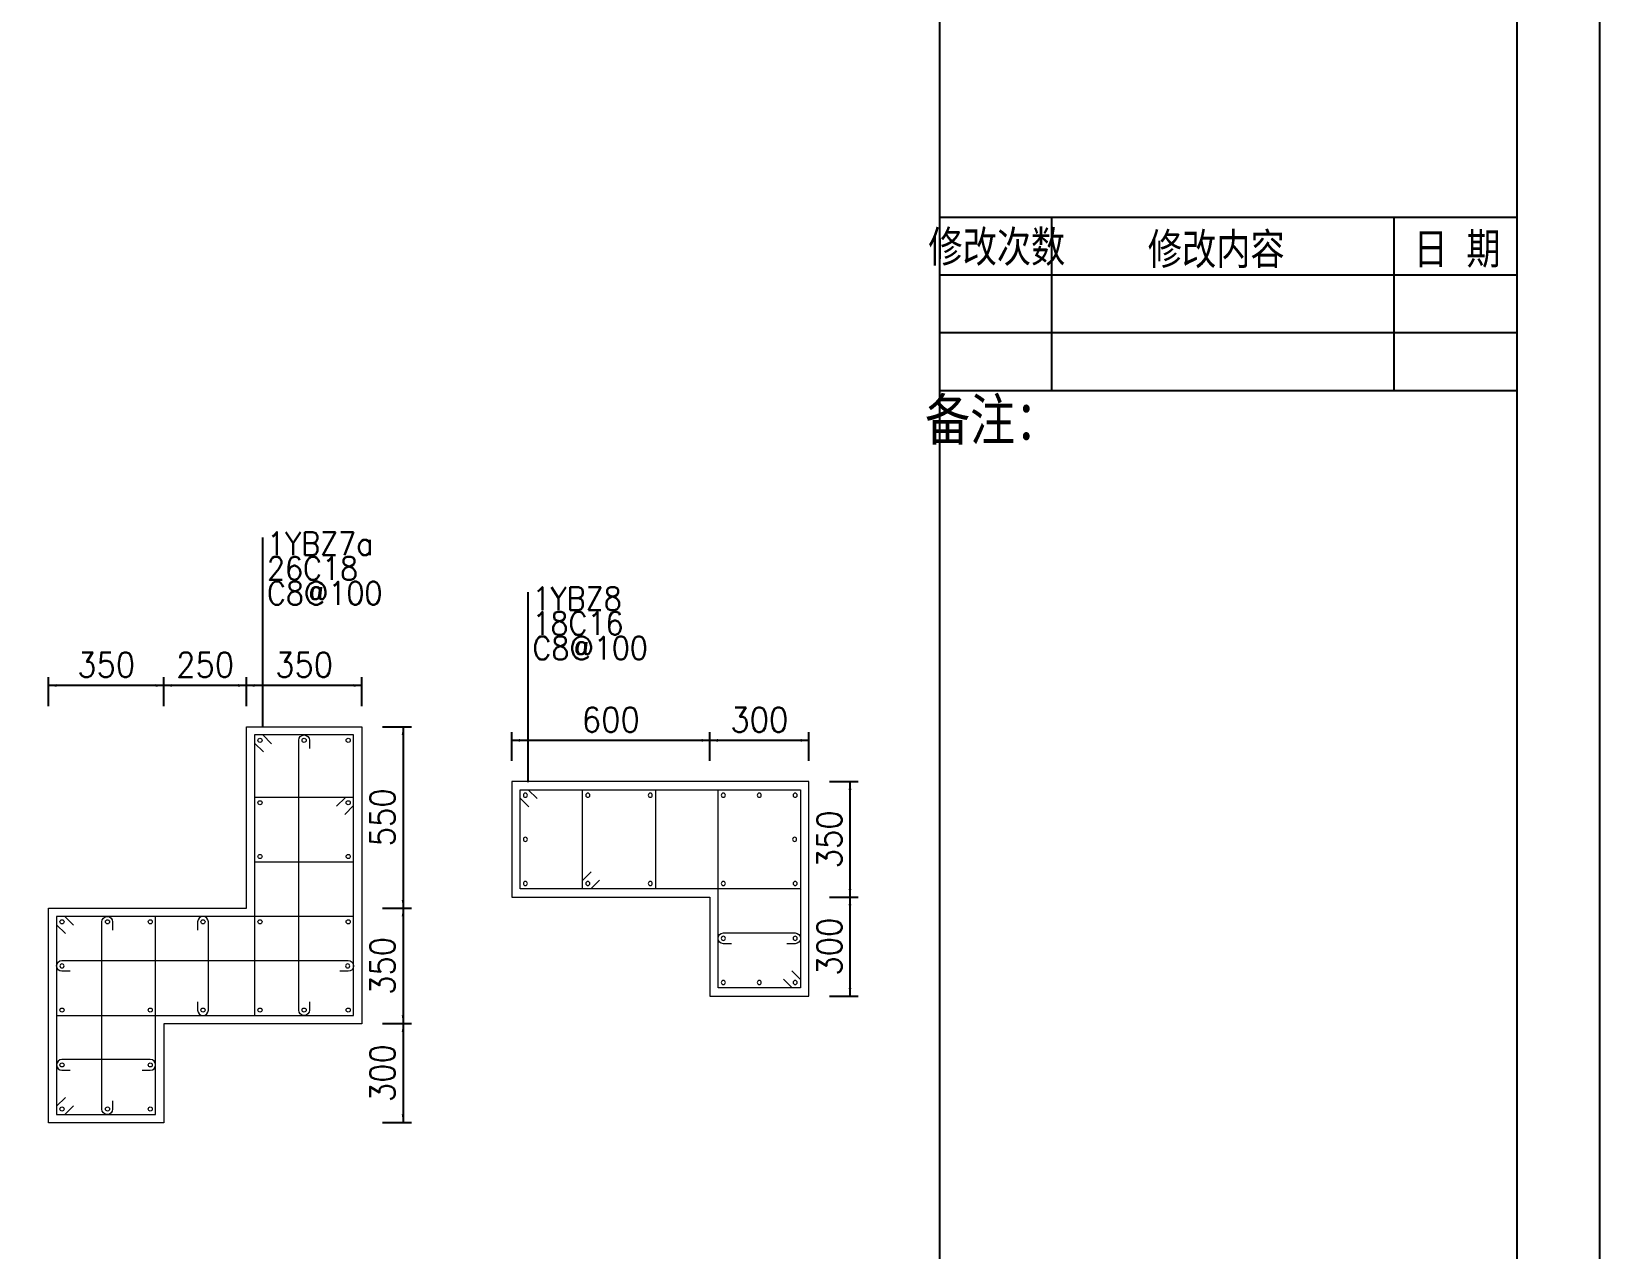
# Model space of a CAD drawing. Extents: x 292423 to 377252, y 106557 to 361882.
# Drawn here: x 357510 to 376523, y 331499 to 346267 of the extents above; entities that cross this region are included whole.
import ezdxf
from ezdxf.enums import TextEntityAlignment as Align

# ---------------------------------------------------------------- set-up
doc = ezdxf.new("R2010")
doc.units = 0
doc.header["$LTSCALE"] = 1000
for name, color, linetype in [('1508', 2, 'Continuous'), ('PUB_TITLE', 4, 'Continuous'), ('tk', 7, 'Continuous'), ('Y阴影', 254, 'Continuous')]:
    doc.layers.add(name, color=color, linetype=linetype)
for name, color, linetype, lineweight in [('REIN', 6, 'Continuous', 18), ('Z-柱大样外框', 7, 'ByLayer', 18), ('Z-详图标注', 3, 'Continuous', 18)]:
    doc.layers.add(name, color=color, linetype=linetype, lineweight=lineweight)
doc.styles.add('hztxt2', font='hztxt2')
doc.styles.get("Standard").update_dxf_attribs({"font": 'standard'})
doc.dimstyles.get("Standard").update_dxf_attribs({"dimtxt": 300, "dimasz": 100, "dimexe": 100, "dimexo": 250, "dimgap": 100, "dimtad": 0, "dimtoh": 1, "dimdec": 0, "dimlfac": 0.25, "dimdsep": 46, "dimcen": 0.09, "dimclrt": 7, "dimadec": 0, "dimazin": 0, "dimtfac": 1, "dimtdec": 4, "dimtofl": 0, "dimtmove": 0, "dimatfit": 3, "dimfxl": 1, "dimtolj": 1, "dimtzin": 0, "dimarcsym": 0})

# ---------------------------------------------------------------- blocks, each defined once
blk = doc.blocks.new('*D28')
at = {"layer": 'Z-详图标注', "color": 0, "linetype": 'ByBlock', "lineweight": -2}
for p, q in [((367185, 335772), (367535, 335772)), ((367435, 334572), (367435, 335772)), ((367185, 334572), (367535, 334572))]:
    blk.add_line(p, q, dxfattribs=at)
for points in [[(367435, 335772), (367451, 335672), (367418, 335672)], [(367435, 334572), (367418, 334672), (367451, 334672)]]:
    blk.add_solid(points, dxfattribs=at)
at = {"layer": 'Z-详图标注', "color": 7, "linetype": 'Continuous', "lineweight": -2, "insert": (367185, 335172), "char_height": 300, "width": 566.67, "attachment_point": 5, "rotation": 90}
blk.add_mtext('300', dxfattribs=at)
blk = doc.blocks.new('*D81')
at = {"layer": 'Z-详图标注', "color": 0, "linetype": 'ByBlock', "lineweight": -2}
for p, q in [((367185, 337172), (367535, 337172)), ((367435, 335772), (367435, 337172)), ((367185, 335772), (367535, 335772))]:
    blk.add_line(p, q, dxfattribs=at)
for points in [[(367435, 337172), (367451, 337072), (367418, 337072)], [(367435, 335772), (367418, 335872), (367451, 335872)]]:
    blk.add_solid(points, dxfattribs=at)
at = {"layer": 'Z-详图标注', "color": 7, "linetype": 'Continuous', "lineweight": -2, "insert": (367185, 336472), "char_height": 300, "width": 566.67, "attachment_point": 5, "rotation": 90}
blk.add_mtext('350', dxfattribs=at)
blk = doc.blocks.new('*D580')
at = {"layer": 'Z-详图标注', "color": 0, "linetype": 'ByBlock', "lineweight": -2}
for p, q in [((365735, 337422), (365735, 337772)), ((366935, 337672), (365735, 337672)), ((366935, 337422), (366935, 337772))]:
    blk.add_line(p, q, dxfattribs=at)
for points in [[(365735, 337672), (365835, 337689), (365835, 337655)], [(366935, 337672), (366835, 337655), (366835, 337689)]]:
    blk.add_solid(points, dxfattribs=at)
at = {"layer": 'Z-详图标注', "color": 7, "linetype": 'Continuous', "lineweight": -2, "insert": (366335, 337922), "char_height": 300, "width": 566.67, "attachment_point": 5}
blk.add_mtext('300', dxfattribs=at)
blk = doc.blocks.new('*D186')
at = {"layer": 'Z-详图标注', "color": 0, "linetype": 'ByBlock', "lineweight": -2}
for p, q in [((363335, 337422), (363335, 337772)), ((365735, 337672), (363335, 337672)), ((365735, 337422), (365735, 337772))]:
    blk.add_line(p, q, dxfattribs=at)
for points in [[(363335, 337672), (363435, 337689), (363435, 337655)], [(365735, 337672), (365635, 337655), (365635, 337689)]]:
    blk.add_solid(points, dxfattribs=at)
at = {"layer": 'Z-详图标注', "color": 7, "linetype": 'Continuous', "lineweight": -2, "insert": (364535, 337922), "char_height": 300, "width": 556.67, "attachment_point": 5}
blk.add_mtext('600', dxfattribs=at)
blk = doc.blocks.new('*D192')
at = {"layer": 'Z-详图标注', "color": 0, "linetype": 'ByBlock', "lineweight": -2}
for p, q in [((360117, 338088), (360117, 338438)), ((361517, 338088), (361517, 338438)), ((361517, 338338), (360117, 338338))]:
    blk.add_line(p, q, dxfattribs=at)
for points in [[(360117, 338338), (360217, 338354), (360217, 338321)], [(361517, 338338), (361417, 338321), (361417, 338354)]]:
    blk.add_solid(points, dxfattribs=at)
at = {"layer": 'Z-详图标注', "color": 7, "linetype": 'Continuous', "lineweight": -2, "insert": (360817, 338588), "char_height": 300, "width": 566.67, "attachment_point": 5}
blk.add_mtext('350', dxfattribs=at)
blk = doc.blocks.new('*D685')
at = {"layer": 'Z-详图标注', "color": 0, "linetype": 'ByBlock', "lineweight": -2}
for p, q in [((359117, 338088), (359117, 338438)), ((360117, 338088), (360117, 338438)), ((360117, 338338), (359117, 338338))]:
    blk.add_line(p, q, dxfattribs=at)
for points in [[(359117, 338338), (359217, 338354), (359217, 338321)], [(360117, 338338), (360017, 338321), (360017, 338354)]]:
    blk.add_solid(points, dxfattribs=at)
at = {"layer": 'Z-详图标注', "color": 7, "linetype": 'Continuous', "lineweight": -2, "insert": (359617, 338588), "char_height": 300, "width": 566.67, "attachment_point": 5}
blk.add_mtext('250', dxfattribs=at)
blk = doc.blocks.new('*D740')
at = {"layer": 'Z-详图标注', "color": 0, "linetype": 'ByBlock', "lineweight": -2}
for p, q in [((357717, 338088), (357717, 338438)), ((359117, 338088), (359117, 338438)), ((359117, 338338), (357717, 338338))]:
    blk.add_line(p, q, dxfattribs=at)
for points in [[(357717, 338338), (357817, 338354), (357817, 338321)], [(359117, 338338), (359017, 338321), (359017, 338354)]]:
    blk.add_solid(points, dxfattribs=at)
at = {"layer": 'Z-详图标注', "color": 7, "linetype": 'Continuous', "lineweight": -2, "insert": (358417, 338588), "char_height": 300, "width": 566.67, "attachment_point": 5}
blk.add_mtext('350', dxfattribs=at)
blk = doc.blocks.new('*D353')
at = {"layer": 'Z-详图标注', "color": 0, "linetype": 'ByBlock', "lineweight": -2}
for p, q in [((361767, 337838), (362117, 337838)), ((362017, 337838), (362017, 335638)), ((361767, 335638), (362117, 335638))]:
    blk.add_line(p, q, dxfattribs=at)
for points in [[(362017, 337838), (362033, 337738), (362000, 337738)], [(362017, 335638), (362000, 335738), (362033, 335738)]]:
    blk.add_solid(points, dxfattribs=at)
at = {"layer": 'Z-详图标注', "color": 7, "linetype": 'Continuous', "lineweight": -2, "insert": (361767, 336738), "char_height": 300, "width": 566.67, "attachment_point": 5, "rotation": 90}
blk.add_mtext('550', dxfattribs=at)
blk = doc.blocks.new('*D834')
at = {"layer": 'Z-详图标注', "color": 0, "linetype": 'ByBlock', "lineweight": -2}
for p, q in [((361767, 335638), (362117, 335638)), ((362017, 335638), (362017, 334238)), ((361767, 334238), (362117, 334238))]:
    blk.add_line(p, q, dxfattribs=at)
for points in [[(362017, 335638), (362033, 335538), (362000, 335538)], [(362017, 334238), (362000, 334338), (362033, 334338)]]:
    blk.add_solid(points, dxfattribs=at)
at = {"layer": 'Z-详图标注', "color": 7, "linetype": 'Continuous', "lineweight": -2, "insert": (361767, 334938), "char_height": 300, "width": 566.67, "attachment_point": 5, "rotation": 90}
blk.add_mtext('350', dxfattribs=at)
blk = doc.blocks.new('*D446')
at = {"layer": 'Z-详图标注', "color": 0, "linetype": 'ByBlock', "lineweight": -2}
for p, q in [((361767, 334238), (362117, 334238)), ((362017, 334238), (362017, 333038)), ((361767, 333038), (362117, 333038))]:
    blk.add_line(p, q, dxfattribs=at)
for points in [[(362017, 334238), (362033, 334138), (362000, 334138)], [(362017, 333038), (362000, 333138), (362033, 333138)]]:
    blk.add_solid(points, dxfattribs=at)
at = {"layer": 'Z-详图标注', "color": 7, "linetype": 'Continuous', "lineweight": -2, "insert": (361767, 333638), "char_height": 300, "width": 566.67, "attachment_point": 5, "rotation": 90}
blk.add_mtext('300', dxfattribs=at)
blk = doc.blocks.new('A1tk')
at = {"layer": 'PUB_TITLE'}
for p, q in [((76100, 41532), (83100, 41532)), ((77453, 41532), (77453, 39432)), ((81606, 41532), (81606, 39432)), ((76100, 40832), (83100, 40832)), ((76100, 40132), (83100, 40132)), ((76100, 39432), (83100, 39432))]:
    blk.add_line(p, q, dxfattribs=at)
at = {"layer": 'tk'}
blk.add_line((76100, 1000), (76100, 58400), dxfattribs=at)
at = {"layer": 'tk', "color": 5}
blk.add_lwpolyline([(0, 0), (0, 59400), (84100, 59400), (84100, 0)], close=True, dxfattribs=at)
at = {"layer": 'tk'}
blk.add_lwpolyline([(2500, 1000), (83100, 1000), (83100, 58400), (2500, 58400)], close=True, dxfattribs=at)
at = {"layer": 'PUB_TITLE', "style": 'hztxt2', "width": 0.8}
for s, height, p in [('修改次数', 380, (76792, 41181)), ('修改内容', 380, (79452, 41154)), ('日  期', 380, (82372, 41154)), ('备注：', 500, (76740, 39089))]:
    blk.add_text(s, height=height, dxfattribs=at).set_placement(p, align=Align.MIDDLE)

msp = doc.modelspace()

# ---------------------------------------------------------------- linework, layer by layer
at = {"layer": 'REIN', "color": 6}
for points in [[(360422.6, 337631.6), (360316.5, 337737.6), (360216.5, 337737.6), (360216.5, 334337.6), (361416.5, 334337.6), (361416.5, 337737.6), (360216.5, 337737.6), (360216.5, 337637.6), (360322.6, 337531.6)], [(361310.5, 336774.9), (361416.5, 336881), (361416.5, 336981), (360216.5, 336981), (360216.5, 336198.9), (361416.5, 336198.9), (361416.5, 336981), (361316.5, 336981), (361210.5, 336874.9)], [(363540.7, 336866), (363434.7, 336972), (363434.7, 337072), (366834.7, 337072), (366834.7, 335872), (363434.7, 335872), (363434.7, 337072), (363534.7, 337072), (363640.7, 336966)], [(364397.4, 335978.1), (364291.3, 335872), (364191.3, 335872), (364191.3, 337072), (365078, 337072), (365078, 335872), (364191.3, 335872), (364191.3, 335972), (364297.4, 336078.1)], [(366728.6, 334878.1), (366834.7, 334772), (366834.7, 334672), (365834.7, 334672), (365834.7, 337072), (366834.7, 337072), (366834.7, 334672), (366734.7, 334672), (366628.6, 334778.1)], [(358022.6, 335431.6), (357916.5, 335537.6), (357816.5, 335537.6), (357816.5, 334337.6), (361416.5, 334337.6), (361416.5, 335537.6), (357816.5, 335537.6), (357816.5, 335437.6), (357922.6, 335331.6)], [(357922.6, 333343.7), (357816.5, 333237.6), (357816.5, 333137.6), (359016.5, 333137.6), (359016.5, 335537.6), (357816.5, 335537.6), (357816.5, 333137.6), (357916.5, 333137.6), (358022.6, 333243.7)]]:
    msp.add_lwpolyline(points, dxfattribs=at)
for points in [[(360306.5, 337672.6, -1), (360256.5, 337672.6, -1)], [(360841.6, 337672.6, -1), (360791.6, 337672.6, -1)], [(361376.5, 337672.6, -1), (361326.5, 337672.6, -1)], [(360306.5, 336916, -1), (360256.5, 336916, -1)], [(361376.5, 336916, -1), (361326.5, 336916, -1)], [(363474.7, 337007, 1), (363524.7, 337007, 1)], [(364231.3, 337007, 1), (364281.3, 337007, 1)], [(364988, 337007, 1), (365038, 337007, 1)], [(365874.7, 337007, 1), (365924.7, 337007, 1)], [(366309.7, 337007, 1), (366359.7, 337007, 1)], [(366744.7, 337007, 1), (366794.7, 337007, 1)], [(363474.7, 336472, 1), (363524.7, 336472, 1)], [(366737.9, 336472, 1), (366787.9, 336472, 1)], [(360306.5, 336263.9, -1), (360256.5, 336263.9, -1)], [(361376.5, 336263.9, -1), (361326.5, 336263.9, -1)], [(363474.7, 335937, 1), (363524.7, 335937, 1)], [(364231.3, 335937, 1), (364281.3, 335937, 1)], [(364988, 335937, 1), (365038, 335937, 1)], [(365874.7, 335937, 1), (365924.7, 335937, 1)], [(366744.7, 335937, 1), (366794.7, 335937, 1)], [(357906.5, 335472.6, -1), (357856.5, 335472.6, -1)], [(358458.6, 335472.6, -1), (358408.6, 335472.6, -1)], [(358976.5, 335472.6, -1), (358926.5, 335472.6, -1)], [(359615.7, 335472.6, -1), (359565.7, 335472.6, -1)], [(360306.5, 335472.6, -1), (360256.5, 335472.6, -1)], [(361376.5, 335472.6, -1), (361326.5, 335472.6, -1)], [(365874.7, 335272, 1), (365924.7, 335272, 1)], [(366744.7, 335272, 1), (366794.7, 335272, 1)], [(357856.5, 334937.6, 1), (357906.5, 334937.6, 1)], [(361319.7, 334937.6, 1), (361369.7, 334937.6, 1)], [(365874.7, 334737, 1), (365924.7, 334737, 1)], [(366309.7, 334737, 1), (366359.7, 334737, 1)], [(366744.7, 334737, 1), (366794.7, 334737, 1)], [(357906.5, 334402.6, -1), (357856.5, 334402.6, -1)], [(358976.5, 334402.6, -1), (358926.5, 334402.6, -1)], [(359615.7, 334402.6, -1), (359565.7, 334402.6, -1)], [(360306.5, 334402.6, -1), (360256.5, 334402.6, -1)], [(360841.6, 334402.6, -1), (360791.6, 334402.6, -1)], [(361376.5, 334402.6, -1), (361326.5, 334402.6, -1)], [(357906.5, 333737.6, -1), (357856.5, 333737.6, -1)], [(358976.5, 333737.6, -1), (358926.5, 333737.6, -1)], [(357906.5, 333202.6, -1), (357856.5, 333202.6, -1)], [(358458.6, 333202.6, -1), (358408.6, 333202.6, -1)], [(358976.5, 333202.6, -1), (358926.5, 333202.6, -1)]]:
    msp.add_lwpolyline(points, format="xyb", close=True, dxfattribs=at)
for points in [[(360881.5, 334502.6), (360881.5, 334402.6, -1), (360751.5, 334402.6), (360751.5, 337672.6, -1), (360881.5, 337672.6), (360881.5, 337572.6)], [(358495.2, 333302.6), (358495.2, 333202.6, -1), (358365.2, 333202.6), (358365.2, 335472.6, -1), (358495.2, 335472.6), (358495.2, 335372.6)], [(359525.7, 334502.6), (359525.7, 334402.6, 1), (359655.7, 334402.6), (359655.7, 335472.6, 1), (359525.7, 335472.6), (359525.7, 335372.6)], [(365999.7, 335207), (365899.7, 335207, -1), (365899.7, 335337), (366769.7, 335337, -1), (366769.7, 335207), (366669.7, 335207)], [(357981.5, 334872.6), (357881.5, 334872.6, -1), (357881.5, 335002.6), (361351.5, 335002.6, -1), (361351.5, 334872.6), (361251.5, 334872.6)], [(358851.5, 333672.6), (358951.5, 333672.6, 1), (358951.5, 333802.6), (357881.5, 333802.6, 1), (357881.5, 333672.6), (357981.5, 333672.6)]]:
    msp.add_lwpolyline(points, format="xyb", dxfattribs=at)
at = {"layer": 'Y阴影'}
for p, q in [((360316.5, 337832.6), (360316.5, 340132.6)), ((363534.7, 337167), (363534.7, 339467))]:
    msp.add_line(p, q, dxfattribs=at)
at = {"layer": 'Z-柱大样外框'}
for points in [[(361516.5, 337837.6), (361516.5, 334237.6), (359116.5, 334237.6), (359116.5, 333037.6), (357716.5, 333037.6), (357716.5, 335637.6), (360116.5, 335637.6), (360116.5, 337837.6), (361516.5, 337837.6)], [(363334.7, 337172), (363334.7, 335772), (365734.7, 335772), (365734.7, 334572), (366934.7, 334572), (366934.7, 337172), (363334.7, 337172)]]:
    msp.add_lwpolyline(points, close=True, dxfattribs=at)

# ---------------------------------------------------------------- block references
at = {"layer": '1508'}
msp.add_blockref('A1tk', (292422.6, 302482.4), dxfattribs=at)

# ---------------------------------------------------------------- texts
at = {"layer": 'Y阴影'}
for s, p in [('1YBZ7a', (360366.5, 339832.6)), ('26C18', (360366.5, 339532.6)), ('C8@100', (360366.5, 339232.6)), ('1YBZ8', (363584.7, 339167)), ('18C16', (363584.7, 338867)), ('C8@100', (363584.7, 338567))]:
    msp.add_text(s, height=280, dxfattribs=at).set_placement(p, align=Align.BOTTOM_LEFT)

# ---------------------------------------------------------------- dimensions: what is measured, and where the dimension line sits
at = {"layer": 'Z-详图标注'}
for base, p1, p2, angle, picture, middle in [((357716.5, 338337.6), (359116.5, 337837.6), (357716.5, 337837.6), 180, '*D740', (358416.5, 338587.6)), ((359116.5, 338337.6), (360116.5, 337837.6), (359116.5, 337837.6), 180, '*D685', (359616.5, 338587.6)), ((360116.5, 338337.6), (361516.5, 337837.6), (360116.5, 337837.6), 180, '*D192', (360816.5, 338587.6)), ((363334.7, 337672), (365734.7, 337172), (363334.7, 337172), 180, '*D186', (364534.7, 337922)), ((365734.7, 337672), (366934.7, 337172), (365734.7, 337172), 180, '*D580', (366334.7, 337922)), ((362016.5, 335637.6), (361516.5, 337837.6), (361516.5, 335637.6), 270, '*D353', (361766.5, 336737.6)), ((367434.7, 337172), (366934.7, 335772), (366934.7, 337172), 90, '*D81', (367184.7, 336472)), ((367434.7, 335772), (366934.7, 334572), (366934.7, 335772), 90, '*D28', (367184.7, 335172)), ((362016.5, 334237.6), (361516.5, 335637.6), (361516.5, 334237.6), 270, '*D834', (361766.5, 334937.6)), ((362016.5, 333037.6), (361516.5, 334237.6), (361516.5, 333037.6), 270, '*D446', (361766.5, 333637.6))]:
    dim = msp.add_linear_dim(base=base, p1=p1, p2=p2, angle=angle, dimstyle='Standard', dxfattribs=at)
    dim.commit()
    dim.dimension.update_dxf_attribs({"geometry": picture, "text_midpoint": middle})

doc.saveas('drawing.dxf')
